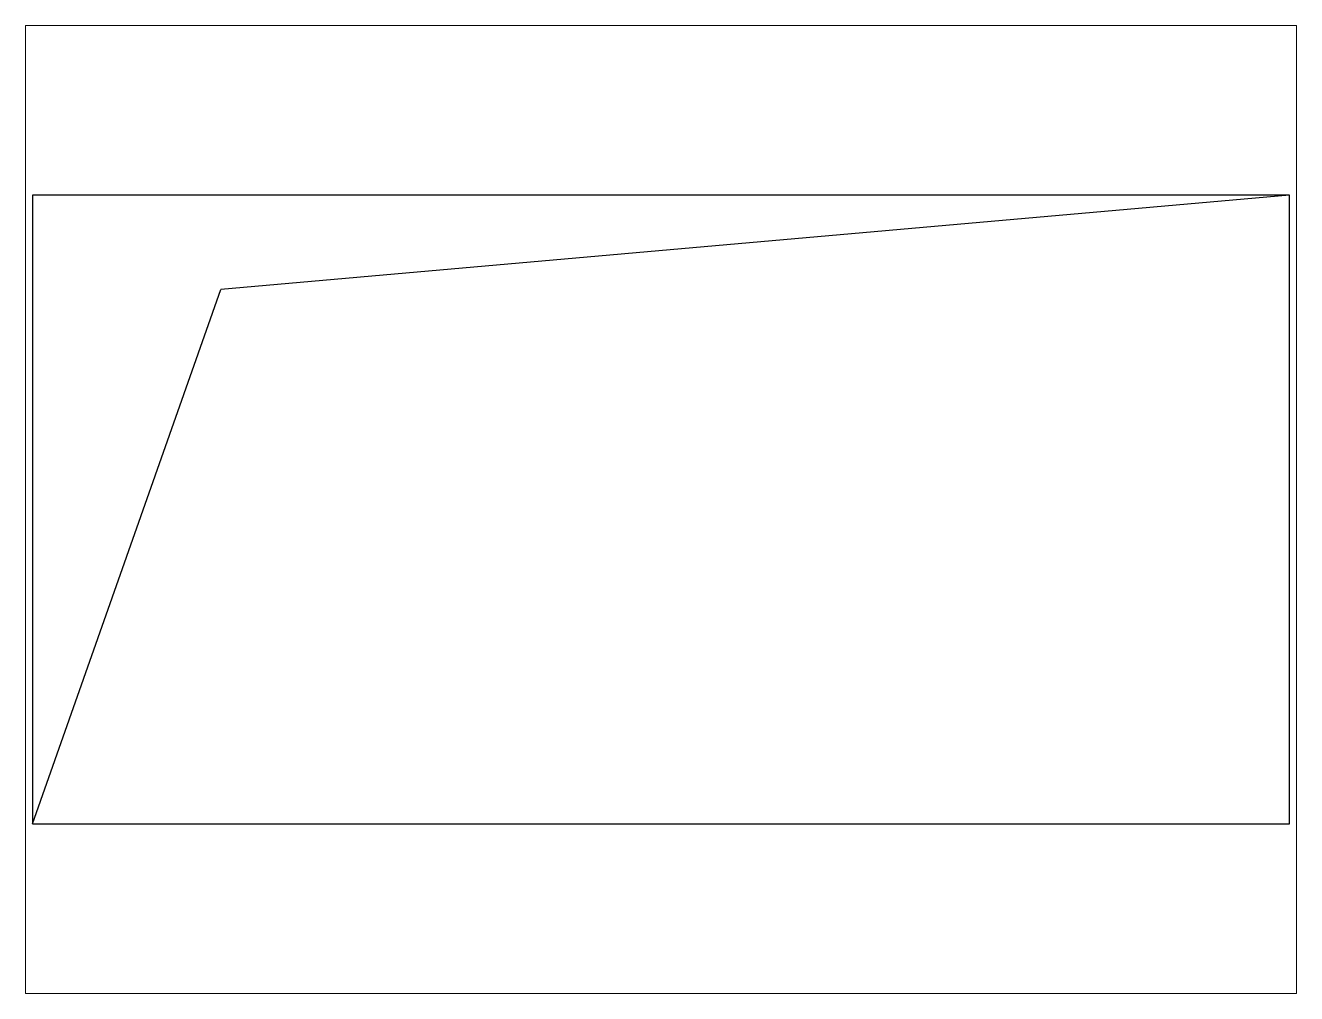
# Paper-space layout 'Layout1' of a CAD drawing. Header units: millimetres. Extents: x 1.05 to 9.45, y 0.8 to 7.2.
# The model-space entities are those that its viewports show. They can reach past a viewport. Long polylines and large blocks are cut down to what shows.
import ezdxf

# ---------------------------------------------------------------- set-up
doc = ezdxf.new("R2010")
doc.units = ezdxf.units.MM
doc.header["$MEASUREMENT"] = 0

# ---------------------------------------------------------------- blocks, each defined once
blk = doc.blocks.new('Aec_Chase_1_2D_M')
at = {"color": 0, "linetype": 'ByBlock'}
for p in [(1, 1), (0, 0)]:
    blk.add_line(p, (0.1499, 0.8501), dxfattribs=at)
blk.add_lwpolyline([(0, 0), (1, 0), (1, 1), (0, 1)], close=True, dxfattribs=at)

msp = doc.modelspace()

# ---------------------------------------------------------------- block references
at = {"xscale": 500, "yscale": 250}
msp.add_blockref('Aec_Chase_1_2D_M', (58879.14, 333567.61), dxfattribs=at)

psp = doc.layouts.get("Layout1")

# ---------------------------------------------------------------- viewports
at = {"layer": '0'}
psp.add_viewport(center=(5.25, 4), size=(8.4, 6.4), view_center_point=(59129.1401, 333692.6111), view_height=385.200915, dxfattribs=at)

doc.saveas('drawing.dxf')
